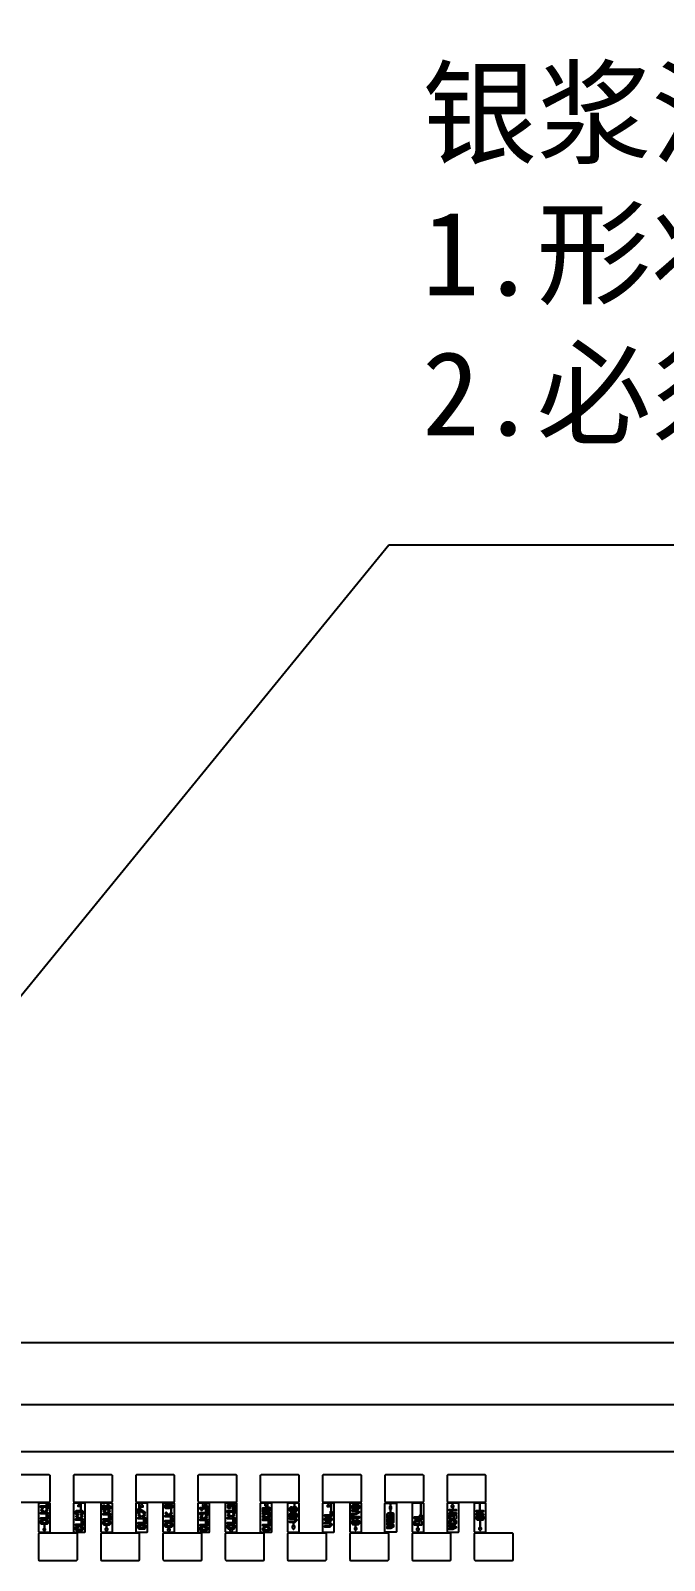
# Model space of a CAD drawing. Header units: millimetres. Extents: x 1248 to 1672, y 459 to 760.
# Drawn here: x 1326.07 to 1334.21, y 607.78 to 627.45 of the extents above; entities that cross this region are included whole.
import ezdxf

# ---------------------------------------------------------------- set-up
doc = ezdxf.new("R2010")
doc.units = ezdxf.units.MM
for name, color, linetype in [('dim', 4, 'Continuous'), ('DIM（标注）', 3, 'Continuous'), ('标 注', 3, 'Continuous')]:
    doc.layers.add(name, color=color, linetype=linetype)
doc.styles.get("Standard").update_dxf_attribs({"font": 'txt', "bigfont": 'gbcbig.shx'})
doc.styles.add('宋体', font='')
doc.styles.get('宋体').set_extended_font_data('SimSun')
doc.dimstyles.get("Standard").update_dxf_attribs({"dimtxt": 0.18, "dimasz": 0.18, "dimexe": 0.18, "dimexo": 0.0625, "dimgap": 0.09, "dimtad": 0, "dimtih": 1, "dimtoh": 1, "dimdec": 4, "dimzin": 0, "dimdsep": 46, "dimtxsty": 'Standard', "dimcen": 0.09, "dimadec": 0, "dimazin": 0, "dimtfac": 1, "dimtdec": 4, "dimtofl": 0, "dimtmove": 0, "dimatfit": 3, "dimfxl": 1, "dimtolj": 1, "dimtzin": 0, "dimarcsym": 0})

# ---------------------------------------------------------------- blocks, each defined once
blk = doc.blocks.new('LCD')
at = {"color": 6}
for points in [[(7370.542, -535.985), (7424.382, -535.985), (7424.382, -447.285), (7370.542, -447.285)], [(7371.542, -534.585), (7423.382, -534.585), (7423.382, -448.185), (7371.542, -448.185)], [(7376.507, -536.625), (7376.517, -536.635), (7376.997, -536.635), (7377.007, -536.625), (7377.007, -536.295), (7376.997, -536.285), (7376.517, -536.285), (7376.507, -536.295)], [(7377.307, -536.625), (7377.317, -536.635), (7377.797, -536.635), (7377.807, -536.625), (7377.807, -536.295), (7377.797, -536.285), (7377.317, -536.285), (7377.307, -536.295)], [(7378.107, -536.625), (7378.117, -536.635), (7378.597, -536.635), (7378.607, -536.625), (7378.607, -536.295), (7378.597, -536.285), (7378.117, -536.285), (7378.107, -536.295)], [(7378.907, -536.625), (7378.917, -536.635), (7379.397, -536.635), (7379.407, -536.625), (7379.407, -536.295), (7379.397, -536.285), (7378.917, -536.285), (7378.907, -536.295)], [(7379.707, -536.625), (7379.717, -536.635), (7380.197, -536.635), (7380.207, -536.625), (7380.207, -536.295), (7380.197, -536.285), (7379.717, -536.285), (7379.707, -536.295)], [(7380.507, -536.625), (7380.517, -536.635), (7380.997, -536.635), (7381.007, -536.625), (7381.007, -536.295), (7380.997, -536.285), (7380.517, -536.285), (7380.507, -536.295)], [(7381.307, -536.625), (7381.317, -536.635), (7381.797, -536.635), (7381.807, -536.625), (7381.807, -536.295), (7381.797, -536.285), (7381.317, -536.285), (7381.307, -536.295)], [(7382.107, -536.625), (7382.117, -536.635), (7382.597, -536.635), (7382.607, -536.625), (7382.607, -536.295), (7382.597, -536.285), (7382.117, -536.285), (7382.107, -536.295)], [(7376.857, -537.016), (7376.861, -537.02), (7377.003, -537.02), (7377.007, -537.016), (7377.007, -536.654), (7377.003, -536.65), (7376.97, -536.65), (7376.97, -536.662), (7376.979, -536.662), (7376.979, -536.722), (7376.967, -536.722), (7376.967, -536.728), (7376.979, -536.741), (7376.95, -536.77), (7376.979, -536.77), (7376.979, -536.788), (7376.97, -536.788), (7376.97, -536.794), (7376.979, -536.794), (7376.979, -536.854), (7376.958, -536.854), (7376.958, -536.86), (7376.968, -536.86), (7376.979, -536.871), (7376.979, -536.909), (7376.968, -536.92), (7376.933, -536.92), (7376.933, -536.978), (7376.945, -536.978), (7376.945, -536.998), (7376.934, -537.01), (7376.921, -536.998), (7376.921, -536.978), (7376.933, -536.978), (7376.933, -536.92), (7376.901, -536.92), (7376.889, -536.909), (7376.889, -536.871), (7376.901, -536.86), (7376.921, -536.86), (7376.921, -536.878), (7376.908, -536.878), (7376.907, -536.879), (7376.907, -536.901), (7376.908, -536.902), (7376.961, -536.902), (7376.961, -536.901), (7376.961, -536.879), (7376.961, -536.878), (7376.948, -536.878), (7376.948, -536.86), (7376.958, -536.86), (7376.958, -536.854), (7376.889, -536.854), (7376.889, -536.836), (7376.961, -536.836), (7376.961, -536.794), (7376.97, -536.794), (7376.97, -536.788), (7376.889, -536.788), (7376.889, -536.77), (7376.919, -536.77), (7376.889, -536.741), (7376.902, -536.728), (7376.929, -536.755), (7376.94, -536.755), (7376.967, -536.728), (7376.967, -536.722), (7376.961, -536.722), (7376.961, -536.701), (7376.909, -536.701), (7376.92, -536.712), (7376.911, -536.722), (7376.905, -536.722), (7376.889, -536.706), (7376.889, -536.683), (7376.961, -536.683), (7376.961, -536.662), (7376.97, -536.662), (7376.97, -536.65), (7376.861, -536.65), (7376.857, -536.654)], [(7377.307, -537.016), (7377.311, -537.02), (7377.453, -537.02), (7377.457, -537.016), (7377.457, -536.654), (7377.453, -536.65), (7377.402, -536.65), (7377.402, -536.743), (7377.418, -536.743), (7377.429, -536.754), (7377.429, -536.792), (7377.418, -536.803), (7377.417, -536.803), (7377.417, -536.809), (7377.429, -536.822), (7377.4, -536.851), (7377.429, -536.851), (7377.429, -536.869), (7377.42, -536.869), (7377.42, -536.875), (7377.429, -536.875), (7377.429, -536.935), (7377.408, -536.935), (7377.408, -536.941), (7377.418, -536.941), (7377.429, -536.952), (7377.429, -536.99), (7377.418, -537.001), (7377.351, -537.001), (7377.339, -536.99), (7377.339, -536.952), (7377.351, -536.941), (7377.371, -536.941), (7377.371, -536.959), (7377.358, -536.959), (7377.357, -536.96), (7377.357, -536.982), (7377.358, -536.983), (7377.411, -536.983), (7377.411, -536.982), (7377.411, -536.96), (7377.411, -536.959), (7377.398, -536.959), (7377.398, -536.941), (7377.408, -536.941), (7377.408, -536.935), (7377.339, -536.935), (7377.339, -536.917), (7377.411, -536.917), (7377.411, -536.875), (7377.42, -536.875), (7377.42, -536.869), (7377.339, -536.869), (7377.339, -536.851), (7377.369, -536.851), (7377.339, -536.822), (7377.352, -536.809), (7377.379, -536.836), (7377.39, -536.836), (7377.417, -536.809), (7377.417, -536.803), (7377.402, -536.803), (7377.402, -536.785), (7377.411, -536.785), (7377.411, -536.784), (7377.411, -536.762), (7377.411, -536.761), (7377.394, -536.761), (7377.384, -536.771), (7377.375, -536.761), (7377.358, -536.761), (7377.357, -536.762), (7377.357, -536.784), (7377.358, -536.785), (7377.366, -536.785), (7377.366, -536.803), (7377.351, -536.803), (7377.339, -536.792), (7377.339, -536.754), (7377.351, -536.743), (7377.382, -536.743), (7377.384, -536.745), (7377.387, -536.743), (7377.402, -536.743), (7377.402, -536.65), (7377.381, -536.65), (7377.381, -536.662), (7377.393, -536.675), (7377.393, -536.694), (7377.369, -536.694), (7377.369, -536.674), (7377.381, -536.662), (7377.381, -536.65), (7377.311, -536.65), (7377.307, -536.654)], [(7377.657, -537.016), (7377.661, -537.02), (7377.803, -537.02), (7377.807, -537.016), (7377.807, -536.654), (7377.803, -536.65), (7377.752, -536.65), (7377.752, -536.675), (7377.768, -536.675), (7377.779, -536.686), (7377.779, -536.723), (7377.768, -536.735), (7377.767, -536.735), (7377.767, -536.741), (7377.779, -536.753), (7377.75, -536.783), (7377.779, -536.783), (7377.779, -536.801), (7377.77, -536.801), (7377.77, -536.807), (7377.779, -536.807), (7377.779, -536.867), (7377.758, -536.867), (7377.758, -536.873), (7377.768, -536.873), (7377.779, -536.884), (7377.779, -536.921), (7377.768, -536.933), (7377.732, -536.933), (7377.732, -536.976), (7377.744, -536.976), (7377.744, -536.996), (7377.732, -537.008), (7377.72, -536.997), (7377.72, -536.976), (7377.732, -536.976), (7377.732, -536.933), (7377.701, -536.933), (7377.689, -536.921), (7377.689, -536.884), (7377.701, -536.873), (7377.721, -536.873), (7377.721, -536.891), (7377.708, -536.891), (7377.707, -536.891), (7377.707, -536.914), (7377.708, -536.915), (7377.761, -536.915), (7377.761, -536.914), (7377.761, -536.891), (7377.761, -536.891), (7377.748, -536.891), (7377.748, -536.873), (7377.758, -536.873), (7377.758, -536.867), (7377.689, -536.867), (7377.689, -536.849), (7377.761, -536.849), (7377.761, -536.807), (7377.77, -536.807), (7377.77, -536.801), (7377.689, -536.801), (7377.689, -536.783), (7377.719, -536.783), (7377.689, -536.753), (7377.702, -536.741), (7377.729, -536.768), (7377.74, -536.768), (7377.767, -536.741), (7377.767, -536.735), (7377.752, -536.735), (7377.752, -536.717), (7377.761, -536.717), (7377.761, -536.716), (7377.761, -536.693), (7377.761, -536.693), (7377.744, -536.693), (7377.743, -536.693), (7377.743, -536.735), (7377.689, -536.735), (7377.689, -536.675), (7377.707, -536.675), (7377.707, -536.717), (7377.725, -536.717), (7377.725, -536.686), (7377.737, -536.675), (7377.752, -536.675), (7377.752, -536.65), (7377.661, -536.65), (7377.657, -536.654)], [(7378.107, -537.016), (7378.111, -537.02), (7378.253, -537.02), (7378.257, -537.016), (7378.257, -536.654), (7378.253, -536.65), (7378.187, -536.65), (7378.187, -536.668), (7378.198, -536.68), (7378.198, -536.7), (7378.174, -536.7), (7378.174, -536.681), (7378.187, -536.668), (7378.187, -536.65), (7378.151, -536.65), (7378.151, -536.724), (7378.163, -536.724), (7378.229, -536.77), (7378.218, -536.785), (7378.217, -536.784), (7378.217, -536.79), (7378.229, -536.803), (7378.2, -536.832), (7378.229, -536.832), (7378.229, -536.85), (7378.22, -536.85), (7378.22, -536.856), (7378.229, -536.856), (7378.229, -536.916), (7378.208, -536.916), (7378.208, -536.922), (7378.218, -536.922), (7378.229, -536.933), (7378.229, -536.971), (7378.218, -536.982), (7378.151, -536.982), (7378.139, -536.971), (7378.139, -536.933), (7378.151, -536.922), (7378.171, -536.922), (7378.171, -536.94), (7378.158, -536.94), (7378.157, -536.941), (7378.157, -536.963), (7378.158, -536.964), (7378.211, -536.964), (7378.211, -536.963), (7378.211, -536.941), (7378.211, -536.94), (7378.198, -536.94), (7378.198, -536.922), (7378.208, -536.922), (7378.208, -536.916), (7378.139, -536.916), (7378.139, -536.898), (7378.211, -536.898), (7378.211, -536.856), (7378.22, -536.856), (7378.22, -536.85), (7378.139, -536.85), (7378.139, -536.832), (7378.169, -536.832), (7378.139, -536.803), (7378.152, -536.79), (7378.179, -536.817), (7378.19, -536.817), (7378.217, -536.79), (7378.217, -536.784), (7378.157, -536.742), (7378.157, -536.742), (7378.157, -536.784), (7378.139, -536.784), (7378.139, -536.724), (7378.151, -536.724), (7378.151, -536.65), (7378.111, -536.65), (7378.107, -536.654)], [(7378.457, -537.016), (7378.461, -537.02), (7378.603, -537.02), (7378.607, -537.016), (7378.607, -536.654), (7378.603, -536.65), (7378.532, -536.65), (7378.532, -536.659), (7378.566, -536.659), (7378.577, -536.671), (7378.577, -536.708), (7378.566, -536.719), (7378.564, -536.719), (7378.564, -536.766), (7378.577, -536.779), (7378.548, -536.808), (7378.577, -536.808), (7378.577, -536.826), (7378.568, -536.826), (7378.568, -536.832), (7378.577, -536.832), (7378.577, -536.892), (7378.555, -536.892), (7378.555, -536.898), (7378.566, -536.898), (7378.577, -536.91), (7378.577, -536.947), (7378.566, -536.958), (7378.532, -536.958), (7378.532, -536.98), (7378.544, -536.98), (7378.544, -537), (7378.532, -537.012), (7378.52, -537), (7378.52, -536.98), (7378.532, -536.98), (7378.532, -536.958), (7378.498, -536.958), (7378.487, -536.947), (7378.487, -536.91), (7378.498, -536.898), (7378.518, -536.898), (7378.518, -536.916), (7378.506, -536.916), (7378.505, -536.917), (7378.505, -536.94), (7378.506, -536.94), (7378.558, -536.94), (7378.559, -536.94), (7378.559, -536.917), (7378.558, -536.916), (7378.545, -536.916), (7378.545, -536.898), (7378.555, -536.898), (7378.555, -536.892), (7378.487, -536.892), (7378.487, -536.874), (7378.559, -536.874), (7378.559, -536.832), (7378.568, -536.832), (7378.568, -536.826), (7378.487, -536.826), (7378.487, -536.808), (7378.516, -536.808), (7378.487, -536.779), (7378.5, -536.766), (7378.527, -536.793), (7378.537, -536.793), (7378.564, -536.766), (7378.564, -536.719), (7378.55, -536.719), (7378.55, -536.701), (7378.558, -536.701), (7378.559, -536.701), (7378.559, -536.678), (7378.558, -536.677), (7378.541, -536.677), (7378.541, -536.708), (7378.53, -536.719), (7378.498, -536.719), (7378.487, -536.708), (7378.487, -536.671), (7378.498, -536.659), (7378.532, -536.659), (7378.532, -536.65), (7378.461, -536.65), (7378.457, -536.654)], [(7378.523, -536.701), (7378.523, -536.677), (7378.506, -536.677), (7378.505, -536.678), (7378.505, -536.701), (7378.506, -536.701), (7378.522, -536.701)], [(7378.907, -537.016), (7378.911, -537.02), (7379.053, -537.02), (7379.057, -537.016), (7379.057, -536.654), (7379.053, -536.65), (7379.018, -536.65), (7379.018, -536.682), (7379.027, -536.682), (7379.027, -536.742), (7379.018, -536.742), (7379.018, -536.748), (7379.027, -536.748), (7379.027, -536.808), (7379.014, -536.808), (7379.014, -536.814), (7379.027, -536.827), (7378.998, -536.856), (7379.027, -536.856), (7379.027, -536.874), (7379.018, -536.874), (7379.018, -536.88), (7379.027, -536.88), (7379.027, -536.94), (7379.005, -536.94), (7379.005, -536.946), (7379.016, -536.946), (7379.027, -536.957), (7379.027, -536.995), (7379.016, -537.006), (7378.948, -537.006), (7378.937, -536.995), (7378.937, -536.957), (7378.948, -536.946), (7378.968, -536.946), (7378.968, -536.964), (7378.956, -536.964), (7378.955, -536.965), (7378.955, -536.987), (7378.956, -536.988), (7379.008, -536.988), (7379.009, -536.987), (7379.009, -536.965), (7379.008, -536.964), (7378.995, -536.964), (7378.995, -536.946), (7379.005, -536.946), (7379.005, -536.94), (7378.937, -536.94), (7378.937, -536.922), (7379.009, -536.922), (7379.009, -536.88), (7379.018, -536.88), (7379.018, -536.874), (7378.937, -536.874), (7378.937, -536.856), (7378.966, -536.856), (7378.937, -536.827), (7378.95, -536.814), (7378.977, -536.841), (7378.987, -536.841), (7379.014, -536.814), (7379.014, -536.808), (7379.009, -536.808), (7379.009, -536.787), (7378.957, -536.787), (7378.968, -536.798), (7378.958, -536.808), (7378.952, -536.808), (7378.937, -536.793), (7378.937, -536.769), (7379.009, -536.769), (7379.009, -536.748), (7379.018, -536.748), (7379.018, -536.742), (7379.009, -536.742), (7379.009, -536.721), (7378.957, -536.721), (7378.968, -536.732), (7378.958, -536.742), (7378.952, -536.742), (7378.937, -536.727), (7378.937, -536.703), (7379.009, -536.703), (7379.009, -536.682), (7379.018, -536.682), (7379.018, -536.65), (7378.983, -536.65), (7378.983, -536.654), (7378.994, -536.665), (7378.994, -536.686), (7378.97, -536.686), (7378.97, -536.666), (7378.983, -536.654), (7378.983, -536.65), (7378.911, -536.65), (7378.907, -536.654)], [(7379.257, -537.016), (7379.261, -537.02), (7379.403, -537.02), (7379.407, -537.016), (7379.407, -536.654), (7379.403, -536.65), (7379.352, -536.65), (7379.352, -536.658), (7379.368, -536.658), (7379.379, -536.669), (7379.379, -536.707), (7379.368, -536.718), (7379.368, -536.718), (7379.368, -536.724), (7379.377, -536.724), (7379.377, -536.784), (7379.364, -536.784), (7379.364, -536.79), (7379.377, -536.803), (7379.348, -536.832), (7379.377, -536.832), (7379.377, -536.85), (7379.368, -536.85), (7379.368, -536.856), (7379.377, -536.856), (7379.377, -536.916), (7379.355, -536.916), (7379.355, -536.922), (7379.366, -536.922), (7379.377, -536.933), (7379.377, -536.971), (7379.366, -536.982), (7379.332, -536.982), (7379.332, -536.985), (7379.344, -536.985), (7379.344, -537.004), (7379.332, -537.017), (7379.32, -537.005), (7379.32, -536.985), (7379.332, -536.985), (7379.332, -536.982), (7379.298, -536.982), (7379.287, -536.971), (7379.287, -536.933), (7379.298, -536.922), (7379.318, -536.922), (7379.318, -536.94), (7379.306, -536.94), (7379.305, -536.941), (7379.305, -536.963), (7379.306, -536.964), (7379.358, -536.964), (7379.359, -536.963), (7379.359, -536.941), (7379.358, -536.94), (7379.345, -536.94), (7379.345, -536.922), (7379.355, -536.922), (7379.355, -536.916), (7379.287, -536.916), (7379.287, -536.898), (7379.359, -536.898), (7379.359, -536.856), (7379.368, -536.856), (7379.368, -536.85), (7379.287, -536.85), (7379.287, -536.832), (7379.316, -536.832), (7379.287, -536.803), (7379.3, -536.79), (7379.327, -536.817), (7379.337, -536.817), (7379.364, -536.79), (7379.364, -536.784), (7379.359, -536.784), (7379.359, -536.763), (7379.307, -536.763), (7379.318, -536.774), (7379.308, -536.784), (7379.302, -536.784), (7379.287, -536.768), (7379.287, -536.745), (7379.359, -536.745), (7379.359, -536.724), (7379.368, -536.724), (7379.368, -536.718), (7379.352, -536.718), (7379.352, -536.7), (7379.361, -536.7), (7379.361, -536.699), (7379.361, -536.677), (7379.361, -536.676), (7379.344, -536.676), (7379.334, -536.686), (7379.325, -536.676), (7379.308, -536.676), (7379.307, -536.677), (7379.307, -536.699), (7379.308, -536.7), (7379.316, -536.7), (7379.316, -536.718), (7379.301, -536.718), (7379.289, -536.707), (7379.289, -536.669), (7379.301, -536.658), (7379.332, -536.658), (7379.334, -536.66), (7379.337, -536.658), (7379.352, -536.658), (7379.352, -536.65), (7379.261, -536.65), (7379.257, -536.654)], [(7379.707, -537.016), (7379.711, -537.02), (7379.853, -537.02), (7379.857, -537.016), (7379.857, -536.654), (7379.853, -536.65), (7379.801, -536.65), (7379.801, -536.7), (7379.819, -536.7), (7379.83, -536.711), (7379.83, -536.749), (7379.821, -536.758), (7379.821, -536.77), (7379.83, -536.77), (7379.83, -536.798), (7379.82, -536.798), (7379.82, -536.81), (7379.83, -536.81), (7379.83, -536.828), (7379.816, -536.828), (7379.794, -536.846), (7379.794, -536.852), (7379.83, -536.852), (7379.83, -536.87), (7379.821, -536.87), (7379.821, -536.88), (7379.83, -536.88), (7379.83, -536.94), (7379.804, -536.94), (7379.804, -536.95), (7379.81, -536.95), (7379.83, -536.969), (7379.83, -536.991), (7379.81, -537.01), (7379.761, -537.01), (7379.74, -536.991), (7379.74, -536.969), (7379.761, -536.95), (7379.772, -536.95), (7379.772, -536.968), (7379.768, -536.968), (7379.758, -536.977), (7379.758, -536.983), (7379.768, -536.992), (7379.802, -536.992), (7379.812, -536.983), (7379.812, -536.977), (7379.802, -536.968), (7379.799, -536.968), (7379.799, -536.95), (7379.804, -536.95), (7379.804, -536.94), (7379.74, -536.94), (7379.74, -536.922), (7379.812, -536.922), (7379.812, -536.88), (7379.821, -536.88), (7379.821, -536.87), (7379.74, -536.87), (7379.74, -536.852), (7379.776, -536.852), (7379.776, -536.846), (7379.755, -536.828), (7379.74, -536.828), (7379.74, -536.81), (7379.762, -536.81), (7379.785, -536.83), (7379.809, -536.81), (7379.82, -536.81), (7379.82, -536.798), (7379.812, -536.798), (7379.812, -536.792), (7379.763, -536.792), (7379.763, -536.8), (7379.75, -536.8), (7379.74, -536.789), (7379.74, -536.774), (7379.812, -536.774), (7379.812, -536.77), (7379.821, -536.77), (7379.821, -536.758), (7379.819, -536.76), (7379.808, -536.76), (7379.808, -536.742), (7379.811, -536.742), (7379.812, -536.741), (7379.812, -536.719), (7379.811, -536.718), (7379.791, -536.718), (7379.79, -536.719), (7379.79, -536.76), (7379.74, -536.76), (7379.74, -536.709), (7379.758, -536.709), (7379.758, -536.742), (7379.772, -536.742), (7379.772, -536.711), (7379.784, -536.7), (7379.801, -536.7), (7379.801, -536.65), (7379.782, -536.65), (7379.782, -536.651), (7379.794, -536.663), (7379.794, -536.683), (7379.77, -536.683), (7379.77, -536.663), (7379.782, -536.651), (7379.782, -536.65), (7379.711, -536.65), (7379.707, -536.654)], [(7380.057, -537.016), (7380.061, -537.02), (7380.203, -537.02), (7380.207, -537.016), (7380.207, -536.654), (7380.203, -536.65), (7380.149, -536.65), (7380.149, -536.697), (7380.164, -536.697), (7380.176, -536.708), (7380.176, -536.746), (7380.164, -536.757), (7380.151, -536.757), (7380.151, -536.739), (7380.157, -536.739), (7380.158, -536.738), (7380.158, -536.716), (7380.157, -536.715), (7380.141, -536.715), (7380.14, -536.716), (7380.14, -536.746), (7380.131, -536.754), (7380.131, -536.767), (7380.155, -536.767), (7380.176, -536.786), (7380.176, -536.827), (7380.118, -536.827), (7380.118, -536.837), (7380.15, -536.837), (7380.176, -536.86), (7380.176, -536.873), (7380.15, -536.897), (7380.135, -536.897), (7380.135, -536.94), (7380.149, -536.94), (7380.149, -536.972), (7380.135, -536.986), (7380.135, -536.986), (7380.121, -536.972), (7380.121, -536.94), (7380.135, -536.94), (7380.135, -536.897), (7380.086, -536.897), (7380.086, -536.879), (7380.143, -536.879), (7380.156, -536.867), (7380.143, -536.855), (7380.086, -536.855), (7380.086, -536.837), (7380.118, -536.837), (7380.118, -536.827), (7380.086, -536.827), (7380.086, -536.786), (7380.107, -536.767), (7380.131, -536.767), (7380.131, -536.754), (7380.128, -536.757), (7380.098, -536.757), (7380.086, -536.746), (7380.086, -536.708), (7380.098, -536.697), (7380.111, -536.697), (7380.111, -536.715), (7380.105, -536.715), (7380.104, -536.716), (7380.104, -536.738), (7380.105, -536.739), (7380.121, -536.739), (7380.122, -536.738), (7380.122, -536.708), (7380.134, -536.697), (7380.149, -536.697), (7380.149, -536.65), (7380.061, -536.65), (7380.057, -536.654)], [(7380.507, -537.016), (7380.511, -537.02), (7380.653, -537.02), (7380.657, -537.016), (7380.657, -536.654), (7380.653, -536.65), (7380.618, -536.65), (7380.618, -536.758), (7380.627, -536.758), (7380.627, -536.817), (7380.594, -536.817), (7380.594, -536.827), (7380.606, -536.827), (7380.627, -536.847), (7380.627, -536.868), (7380.606, -536.887), (7380.569, -536.887), (7380.569, -536.897), (7380.6, -536.897), (7380.627, -536.921), (7380.627, -536.934), (7380.6, -536.957), (7380.537, -536.957), (7380.537, -536.939), (7380.594, -536.939), (7380.607, -536.927), (7380.594, -536.915), (7380.537, -536.915), (7380.537, -536.897), (7380.569, -536.897), (7380.569, -536.887), (7380.558, -536.887), (7380.537, -536.868), (7380.537, -536.847), (7380.558, -536.827), (7380.569, -536.827), (7380.569, -536.845), (7380.565, -536.845), (7380.555, -536.855), (7380.555, -536.86), (7380.565, -536.869), (7380.599, -536.869), (7380.609, -536.86), (7380.609, -536.855), (7380.6, -536.846), (7380.6, -536.853), (7380.582, -536.853), (7380.582, -536.827), (7380.594, -536.827), (7380.594, -536.817), (7380.537, -536.817), (7380.537, -536.799), (7380.609, -536.799), (7380.609, -536.758), (7380.618, -536.758), (7380.618, -536.65), (7380.582, -536.65), (7380.582, -536.663), (7380.594, -536.675), (7380.594, -536.695), (7380.57, -536.695), (7380.57, -536.674), (7380.582, -536.663), (7380.582, -536.65), (7380.511, -536.65), (7380.507, -536.654)], [(7380.857, -537.016), (7380.861, -537.02), (7381.003, -537.02), (7381.007, -537.016), (7381.007, -536.654), (7381.003, -536.65), (7380.932, -536.65), (7380.932, -536.669), (7380.966, -536.669), (7380.977, -536.68), (7380.977, -536.717), (7380.966, -536.729), (7380.912, -536.729), (7380.912, -536.735), (7380.937, -536.735), (7380.977, -536.758), (7380.977, -536.771), (7380.937, -536.795), (7380.896, -536.795), (7380.896, -536.801), (7380.905, -536.801), (7380.905, -536.822), (7380.977, -536.822), (7380.977, -536.84), (7380.95, -536.84), (7380.95, -536.867), (7380.965, -536.867), (7380.977, -536.878), (7380.977, -536.915), (7380.965, -536.927), (7380.95, -536.927), (7380.95, -536.909), (7380.958, -536.909), (7380.959, -536.908), (7380.959, -536.885), (7380.958, -536.885), (7380.941, -536.885), (7380.941, -536.885), (7380.941, -536.915), (7380.932, -536.924), (7380.932, -536.967), (7380.944, -536.967), (7380.944, -536.986), (7380.932, -536.999), (7380.92, -536.987), (7380.92, -536.967), (7380.932, -536.967), (7380.932, -536.924), (7380.929, -536.927), (7380.898, -536.927), (7380.887, -536.915), (7380.887, -536.878), (7380.898, -536.867), (7380.914, -536.867), (7380.914, -536.885), (7380.905, -536.885), (7380.905, -536.885), (7380.905, -536.908), (7380.905, -536.909), (7380.922, -536.909), (7380.923, -536.908), (7380.923, -536.878), (7380.934, -536.867), (7380.95, -536.867), (7380.95, -536.84), (7380.905, -536.84), (7380.905, -536.861), (7380.887, -536.861), (7380.887, -536.801), (7380.896, -536.801), (7380.896, -536.795), (7380.887, -536.795), (7380.887, -536.777), (7380.932, -536.777), (7380.952, -536.765), (7380.932, -536.753), (7380.887, -536.753), (7380.887, -536.735), (7380.912, -536.735), (7380.912, -536.729), (7380.898, -536.729), (7380.887, -536.717), (7380.887, -536.68), (7380.898, -536.669), (7380.932, -536.669), (7380.932, -536.65), (7380.861, -536.65), (7380.857, -536.654)], [(7380.958, -536.687), (7380.906, -536.687), (7380.905, -536.687), (7380.905, -536.71), (7380.906, -536.711), (7380.958, -536.711), (7380.959, -536.71), (7380.959, -536.687)], [(7381.457, -537.016), (7381.453, -537.02), (7381.311, -537.02), (7381.307, -537.016), (7381.307, -536.654), (7381.311, -536.65), (7381.381, -536.65), (7381.381, -536.685), (7381.368, -536.698), (7381.368, -536.721), (7381.38, -536.721), (7381.38, -536.778), (7381.347, -536.778), (7381.335, -536.789), (7381.335, -536.838), (7381.355, -536.838), (7381.355, -536.844), (7381.347, -536.844), (7381.335, -536.855), (7381.335, -536.893), (7381.347, -536.904), (7381.36, -536.904), (7381.36, -536.91), (7381.335, -536.91), (7381.335, -536.928), (7381.38, -536.928), (7381.401, -536.94), (7381.38, -536.952), (7381.335, -536.952), (7381.335, -536.97), (7381.385, -536.97), (7381.425, -536.947), (7381.425, -536.933), (7381.385, -536.91), (7381.36, -536.91), (7381.36, -536.904), (7381.378, -536.904), (7381.389, -536.893), (7381.389, -536.863), (7381.39, -536.862), (7381.407, -536.862), (7381.407, -536.863), (7381.407, -536.885), (7381.407, -536.886), (7381.398, -536.886), (7381.398, -536.904), (7381.414, -536.904), (7381.425, -536.893), (7381.425, -536.855), (7381.414, -536.844), (7381.383, -536.844), (7381.371, -536.855), (7381.371, -536.885), (7381.371, -536.886), (7381.354, -536.886), (7381.353, -536.885), (7381.353, -536.863), (7381.354, -536.862), (7381.362, -536.862), (7381.362, -536.844), (7381.355, -536.844), (7381.355, -536.838), (7381.425, -536.838), (7381.425, -536.789), (7381.414, -536.778), (7381.38, -536.778), (7381.38, -536.721), (7381.394, -536.721), (7381.394, -536.698), (7381.381, -536.685), (7381.381, -536.65), (7381.453, -536.65), (7381.457, -536.654)], [(7381.657, -537.016), (7381.661, -537.02), (7381.803, -537.02), (7381.807, -537.016), (7381.807, -536.654), (7381.803, -536.65), (7381.768, -536.65), (7381.768, -536.803), (7381.777, -536.803), (7381.777, -536.863), (7381.759, -536.863), (7381.759, -536.842), (7381.732, -536.842), (7381.732, -536.873), (7381.766, -536.873), (7381.777, -536.885), (7381.777, -536.933), (7381.732, -536.933), (7381.732, -536.975), (7381.744, -536.975), (7381.744, -536.995), (7381.732, -537.007), (7381.72, -536.996), (7381.72, -536.975), (7381.732, -536.975), (7381.732, -536.933), (7381.687, -536.933), (7381.687, -536.885), (7381.698, -536.873), (7381.732, -536.873), (7381.732, -536.842), (7381.707, -536.842), (7381.718, -536.853), (7381.708, -536.863), (7381.702, -536.863), (7381.687, -536.848), (7381.687, -536.824), (7381.759, -536.824), (7381.759, -536.803), (7381.768, -536.803), (7381.768, -536.65), (7381.661, -536.65), (7381.657, -536.654)], [(7382.107, -537.016), (7382.111, -537.02), (7382.252, -537.02), (7382.257, -537.015), (7382.257, -536.654), (7382.253, -536.65), (7382.177, -536.65), (7382.177, -536.667), (7382.189, -536.679), (7382.189, -536.699), (7382.18, -536.699), (7382.18, -536.731), (7382.222, -536.731), (7382.222, -536.749), (7382.163, -536.749), (7382.175, -536.761), (7382.163, -536.773), (7382.222, -536.773), (7382.222, -536.791), (7382.177, -536.791), (7382.177, -536.797), (7382.21, -536.797), (7382.222, -536.809), (7382.222, -536.846), (7382.21, -536.857), (7382.2, -536.857), (7382.2, -536.863), (7382.211, -536.863), (7382.222, -536.875), (7382.222, -536.912), (7382.211, -536.923), (7382.157, -536.923), (7382.157, -536.929), (7382.182, -536.929), (7382.222, -536.953), (7382.222, -536.966), (7382.182, -536.989), (7382.132, -536.989), (7382.132, -536.971), (7382.177, -536.971), (7382.197, -536.959), (7382.177, -536.947), (7382.132, -536.947), (7382.132, -536.929), (7382.157, -536.929), (7382.157, -536.923), (7382.143, -536.923), (7382.132, -536.912), (7382.132, -536.875), (7382.143, -536.863), (7382.163, -536.863), (7382.163, -536.881), (7382.151, -536.881), (7382.15, -536.882), (7382.15, -536.905), (7382.151, -536.905), (7382.203, -536.905), (7382.204, -536.905), (7382.204, -536.882), (7382.203, -536.881), (7382.19, -536.881), (7382.19, -536.863), (7382.2, -536.863), (7382.2, -536.857), (7382.143, -536.857), (7382.132, -536.846), (7382.132, -536.809), (7382.143, -536.797), (7382.177, -536.797), (7382.177, -536.791), (7382.138, -536.791), (7382.133, -536.779), (7382.15, -536.761), (7382.133, -536.744), (7382.138, -536.731), (7382.18, -536.731), (7382.18, -536.699), (7382.165, -536.699), (7382.165, -536.678), (7382.177, -536.667), (7382.177, -536.65), (7382.111, -536.65), (7382.107, -536.654)], [(7382.457, -537.016), (7382.461, -537.02), (7382.603, -537.02), (7382.607, -537.016), (7382.607, -536.654), (7382.603, -536.65), (7382.529, -536.65), (7382.529, -536.742), (7382.571, -536.742), (7382.576, -536.755), (7382.559, -536.772), (7382.576, -536.789), (7382.571, -536.802), (7382.55, -536.802), (7382.55, -536.808), (7382.565, -536.808), (7382.577, -536.819), (7382.577, -536.856), (7382.565, -536.868), (7382.55, -536.868), (7382.55, -536.85), (7382.558, -536.85), (7382.559, -536.849), (7382.559, -536.826), (7382.558, -536.826), (7382.541, -536.826), (7382.541, -536.826), (7382.541, -536.856), (7382.532, -536.865), (7382.532, -536.967), (7382.544, -536.967), (7382.544, -536.986), (7382.532, -536.999), (7382.52, -536.987), (7382.52, -536.967), (7382.532, -536.967), (7382.532, -536.865), (7382.529, -536.868), (7382.498, -536.868), (7382.487, -536.856), (7382.487, -536.819), (7382.498, -536.808), (7382.514, -536.808), (7382.514, -536.826), (7382.505, -536.826), (7382.505, -536.826), (7382.505, -536.849), (7382.505, -536.85), (7382.522, -536.85), (7382.523, -536.849), (7382.523, -536.819), (7382.534, -536.808), (7382.55, -536.808), (7382.55, -536.802), (7382.487, -536.802), (7382.487, -536.784), (7382.545, -536.784), (7382.533, -536.772), (7382.545, -536.76), (7382.487, -536.76), (7382.487, -536.742), (7382.529, -536.742), (7382.529, -536.65), (7382.461, -536.65), (7382.457, -536.654)], [(7380.148, -536.785), (7380.114, -536.785), (7380.104, -536.794), (7380.104, -536.809), (7380.158, -536.809), (7380.158, -536.794)], [(7381.354, -536.799), (7381.407, -536.799), (7381.407, -536.8), (7381.407, -536.823), (7381.353, -536.823), (7381.353, -536.8)], [(7381.751, -536.891), (7381.698, -536.891), (7381.698, -536.892), (7381.698, -536.915), (7381.752, -536.915), (7381.752, -536.892)], [(7382.199, -536.817), (7382.146, -536.817), (7382.145, -536.818), (7382.145, -536.841), (7382.146, -536.841), (7382.199, -536.841), (7382.199, -536.841), (7382.199, -536.818)], [(7376.857, -537.375), (7376.867, -537.385), (7377.347, -537.385), (7377.357, -537.375), (7377.357, -537.045), (7377.347, -537.035), (7376.867, -537.035), (7376.857, -537.045)], [(7377.657, -537.375), (7377.667, -537.385), (7378.147, -537.385), (7378.157, -537.375), (7378.157, -537.045), (7378.147, -537.035), (7377.667, -537.035), (7377.657, -537.045)], [(7378.457, -537.375), (7378.467, -537.385), (7378.947, -537.385), (7378.957, -537.375), (7378.957, -537.045), (7378.947, -537.035), (7378.467, -537.035), (7378.457, -537.045)], [(7379.257, -537.375), (7379.267, -537.385), (7379.747, -537.385), (7379.757, -537.375), (7379.757, -537.045), (7379.747, -537.035), (7379.267, -537.035), (7379.257, -537.045)], [(7380.057, -537.375), (7380.067, -537.385), (7380.547, -537.385), (7380.557, -537.375), (7380.557, -537.045), (7380.547, -537.035), (7380.067, -537.035), (7380.057, -537.045)], [(7380.857, -537.375), (7380.867, -537.385), (7381.347, -537.385), (7381.357, -537.375), (7381.357, -537.045), (7381.347, -537.035), (7380.867, -537.035), (7380.857, -537.045)], [(7381.657, -537.375), (7381.667, -537.385), (7382.147, -537.385), (7382.157, -537.375), (7382.157, -537.045), (7382.147, -537.035), (7381.667, -537.035), (7381.657, -537.045)], [(7382.457, -537.375), (7382.467, -537.385), (7382.947, -537.385), (7382.957, -537.375), (7382.957, -537.045), (7382.947, -537.035), (7382.467, -537.035), (7382.457, -537.045)]]:
    blk.add_lwpolyline(points, close=True, dxfattribs=at)

msp = doc.modelspace()

# ---------------------------------------------------------------- linework, layer by layer
at = {"color": 4}
msp.add_lwpolyline([(1320.052, 697.679), (1373.492, 697.679), (1373.492, 609.779), (1320.052, 609.779)], close=True, dxfattribs=at)

# ---------------------------------------------------------------- block references
at = {"layer": '标 注', "color": 7}
msp.add_blockref('LCD', (-6050.69, 1145.164), dxfattribs=at)

# ---------------------------------------------------------------- texts
at = {"layer": 'dim', "linetype": 'Continuous', "insert": (1331.099, 626.925), "char_height": 1.08, "width": 80.69471, "attachment_point": 1, "style": '宋体'}
msp.add_mtext('{\\fSimHei|b0|i0|c134|p2;银浆涂布要求：}\\P1.{\\fSimHei|b0|i0|c134|p2;形状：}L{\\fSimHei|b0|i0|c134|p2;形，涂到}CF Glass{\\fSimHei|b0|i0|c134|p2;正面和}TFT Glass,{\\fSimHei|b0|i0|c134|p2;中间不可断胶}\\P2.{\\fSimHei|b0|i0|c134|p2;必须接触}POL', dxfattribs=at)

# ---------------------------------------------------------------- leaders
at = {"layer": 'DIM（标注）'}
msp.add_leader([(1321.001, 608.976), (1330.668, 620.838), (1354.423, 620.838)], dimstyle='Standard', override={"dimtxt": 5, "dimgap": 0.09, "dimtad": 0, "dimtih": 0, "dimtoh": 0, "dimclrd": 3, "dimclre": 3, "dimclrt": 7}, dxfattribs=at)

doc.saveas('drawing.dxf')
